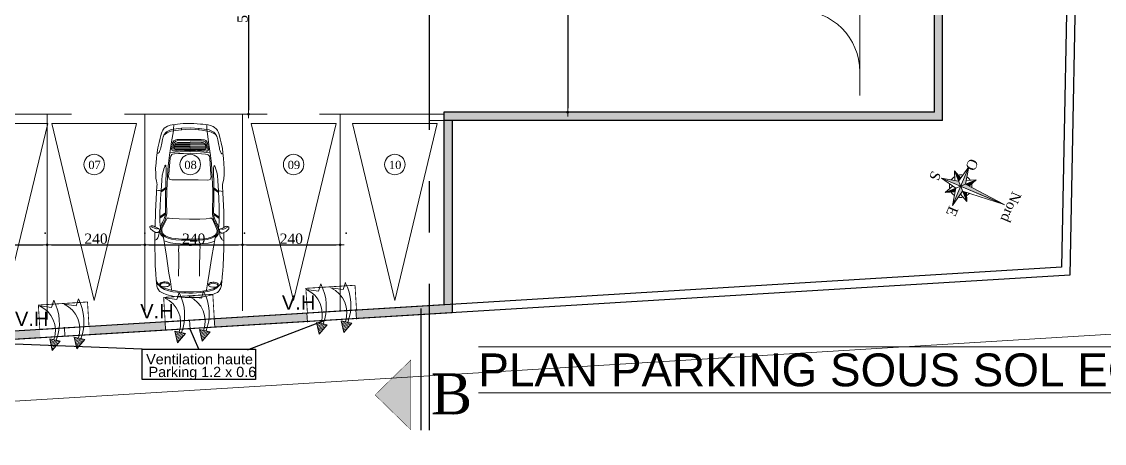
# Model space of a CAD drawing. Header units: metres. Extents: x 0 to 4415, y 1197 to 2590.
# Drawn here: x 1903.87 to 1930.26, y 1253.17 to 1263.45 of the extents above; entities that cross this region are included whole.
import ezdxf
from ezdxf.enums import TextEntityAlignment as Align

# ---------------------------------------------------------------- set-up
doc = ezdxf.new("R2010")
doc.units = ezdxf.units.M
doc.linetypes.add('AXES', pattern=[2, 1.25, -0.25, 0.25, -0.25])
doc.linetypes.add('CACHE2', pattern=[4.7625, 3.175, -1.5875])
doc.layers.get('DEFPOINTS').update_dxf_attribs({"lineweight": 5})
doc.layers.add('00-axe', color=7, linetype='AXES', lineweight=5, true_color=0xdb0000)
for name, color, linetype, lineweight in [('00-cot-ext 2', 7, 'Continuous', 13), ('00-MUR', 7, 'Continuous', 30), ('00-texte', 7, 'Continuous', 13), ('A_TRAM', 10, 'AXES', 15), ('Archi sécurit', 191, 'Continuous', 0), ('caché', 20, 'CACHE2', 13), ('gris', 251, 'Continuous', 9), ('TEXTE', 7, 'Continuous', 9), ('vue', 7, 'Continuous', 5)]:
    doc.layers.add(name, color=color, linetype=linetype, lineweight=lineweight)
doc.layers.add('SECURITE', color=3, linetype='Continuous')
doc.styles.add('Code', font='arial.ttf')
doc.styles.add('style1', font='romantic.ttf')
doc.styles.add('STYLE2', font='swissl.ttf', dxfattribs={"width": 0.7})
doc.styles.add('style5', font='times.ttf')
doc.styles.add('WALIDcotat', font='times.ttf')
doc.dimstyles.new('walid 100', dxfattribs={"dimscale": 0, "dimtxt": 0.25, "dimasz": 0.1, "dimexe": 1.25, "dimexo": 0.625, "dimgap": 0.02, "dimtad": 1, "dimdec": 0, "dimlfac": 100, "dimrnd": 5, "dimtxsty": 'WALIDcotat', "dimblk": 'COTE', "dimcen": 2.5, "dimse1": 1, "dimse2": 1, "dimclrd": 256, "dimclrt": 256, "dimadec": 0, "dimazin": 0, "dimtfac": 1, "dimtdec": 0, "dimtix": 1, "dimtmove": 2, "dimatfit": 3, "dimldrblk": 'COTE', "dimfxl": 1.25, "dimarcsym": 0})

# ---------------------------------------------------------------- blocks, each defined once
blk = doc.blocks.new('COTE')
at = {"ltscale": 0.05}
h = blk.add_hatch(color=256, dxfattribs=at)
edge = h.paths.add_edge_path()
edge.add_arc((0, 0), 0.25, 0, 360)
for p, q in [((1, 0), (-1, 0)), ((0, -1), (0, 1))]:
    blk.add_line(p, q)
blk.add_circle((0, 0), 0.25)
blk = doc.blocks.new('*D83')
at = {"layer": '00-cot-ext 2', "lineweight": -2, "transparency": 16777216}
blk.add_line((1917.177, 1266.662), (1917.177, 1261.338), dxfattribs=at)
at = {"layer": 'DEFPOINTS', "color": 0, "transparency": 16777216}
for p in [(1919.814, 1266.761), (1917.177, 1261.238), (1919.814, 1261.238)]:
    blk.add_point(p, dxfattribs=at)
at = {"layer": '00-cot-ext 2', "lineweight": -2, "transparency": 16777216, "xscale": 0.1, "yscale": 0.1, "zscale": 0.1}
for p, rotation in [((1917.177, 1266.762), 89.99942963873418), ((1917.177, 1261.238), 269.9994296387342)]:
    blk.add_blockref('COTE', p, dxfattribs=dict(at, rotation=rotation))
at = {"layer": '00-cot-ext 2', "transparency": 16777216, "insert": (1917.03, 1264), "char_height": 0.25, "attachment_point": 5, "rotation": 89.9994, "style": 'WALIDcotat'}
blk.add_mtext('550', dxfattribs=at)
blk = doc.blocks.new('*D84')
at = {"layer": '00-cot-ext 2', "lineweight": -2, "transparency": 16777216}
blk.add_line((1909.399, 1266.114), (1909.399, 1261.29), dxfattribs=at)
at = {"layer": 'DEFPOINTS', "color": 0, "transparency": 16777216}
for p in [(1913.527, 1266.214), (1909.399, 1261.19), (1913.527, 1261.19)]:
    blk.add_point(p, dxfattribs=at)
at = {"layer": '00-cot-ext 2', "lineweight": -2, "transparency": 16777216, "xscale": 0.1, "yscale": 0.1, "zscale": 0.1}
for p, rotation in [((1909.399, 1266.214), 90), ((1909.399, 1261.19), 270)]:
    blk.add_blockref('COTE', p, dxfattribs=dict(at, rotation=rotation))
at = {"layer": '00-cot-ext 2', "transparency": 16777216, "insert": (1909.252, 1263.702), "char_height": 0.25, "attachment_point": 5, "rotation": 90, "style": 'WALIDcotat'}
blk.add_mtext('500', dxfattribs=at)
blk = doc.blocks.new('*D88')
at = {"layer": '00-cot-ext 2', "lineweight": -2, "transparency": 16777216}
blk.add_line((1909.351, 1258.007), (1911.53, 1258.007), dxfattribs=at)
at = {"layer": 'DEFPOINTS', "color": 0, "transparency": 16777216}
for p in [(1909.251, 1258.007), (1911.63, 1258.007), (1911.63, 1258.007)]:
    blk.add_point(p, dxfattribs=at)
at = {"layer": '00-cot-ext 2', "lineweight": -2, "transparency": 16777216, "xscale": 0.1, "yscale": 0.1, "zscale": 0.1}
for p, rotation in [((1909.251, 1258.007), 180.0000432933909), ((1911.63, 1258.007), 4.32933909455025e-05)]:
    blk.add_blockref('COTE', p, dxfattribs=dict(at, rotation=rotation))
at = {"layer": '00-cot-ext 2', "transparency": 16777216, "insert": (1910.44, 1258.155), "char_height": 0.25, "attachment_point": 5, "rotation": 0, "style": 'WALIDcotat'}
blk.add_mtext('240', dxfattribs=at)
blk = doc.blocks.new('*D85')
at = {"layer": '00-cot-ext 2', "lineweight": -2, "transparency": 16777216}
blk.add_line((1902.012, 1258.007), (1904.392, 1258.007), dxfattribs=at)
at = {"layer": 'DEFPOINTS', "color": 0, "transparency": 16777216}
for p in [(1901.912, 1258.91), (1904.492, 1258.91), (1904.492, 1258.007)]:
    blk.add_point(p, dxfattribs=at)
at = {"layer": '00-cot-ext 2', "lineweight": -2, "transparency": 16777216, "xscale": 0.1, "yscale": 0.1, "zscale": 0.1, "rotation": 180}
blk.add_blockref('COTE', (1901.912, 1258.007), dxfattribs=at)
at = {"layer": '00-cot-ext 2', "lineweight": -2, "transparency": 16777216, "xscale": 0.1, "yscale": 0.1, "zscale": 0.1}
blk.add_blockref('COTE', (1904.492, 1258.007), dxfattribs=at)
at = {"layer": '00-cot-ext 2', "transparency": 16777216, "insert": (1903.202, 1258.155), "char_height": 0.25, "attachment_point": 5, "style": 'WALIDcotat'}
blk.add_mtext('260', dxfattribs=at)
blk = doc.blocks.new('*D86')
at = {"layer": '00-cot-ext 2', "lineweight": -2, "transparency": 16777216}
blk.add_line((1904.592, 1258.007), (1906.771, 1258.007), dxfattribs=at)
at = {"layer": 'DEFPOINTS', "color": 0, "transparency": 16777216}
for p in [(1904.492, 1258.007), (1906.871, 1258.007), (1906.871, 1258.007)]:
    blk.add_point(p, dxfattribs=at)
at = {"layer": '00-cot-ext 2', "lineweight": -2, "transparency": 16777216, "xscale": 0.1, "yscale": 0.1, "zscale": 0.1}
for p, rotation in [((1904.492, 1258.007), 180.0000432933909), ((1906.871, 1258.007), 4.32933909455025e-05)]:
    blk.add_blockref('COTE', p, dxfattribs=dict(at, rotation=rotation))
at = {"layer": '00-cot-ext 2', "transparency": 16777216, "insert": (1905.681, 1258.155), "char_height": 0.25, "attachment_point": 5, "rotation": 0, "style": 'WALIDcotat'}
blk.add_mtext('240', dxfattribs=at)
blk = doc.blocks.new('*D87')
at = {"layer": '00-cot-ext 2', "lineweight": -2, "transparency": 16777216}
blk.add_line((1906.971, 1258.007), (1909.151, 1258.007), dxfattribs=at)
at = {"layer": 'DEFPOINTS', "color": 0, "transparency": 16777216}
for p in [(1906.871, 1258.007), (1909.251, 1258.007), (1909.251, 1258.007)]:
    blk.add_point(p, dxfattribs=at)
at = {"layer": '00-cot-ext 2', "lineweight": -2, "transparency": 16777216, "xscale": 0.1, "yscale": 0.1, "zscale": 0.1}
for p, rotation in [((1906.871, 1258.007), 180.0000432933909), ((1909.251, 1258.007), 4.32933909455025e-05)]:
    blk.add_blockref('COTE', p, dxfattribs=dict(at, rotation=rotation))
at = {"layer": '00-cot-ext 2', "transparency": 16777216, "insert": (1908.061, 1258.155), "char_height": 0.25, "attachment_point": 5, "rotation": 0, "style": 'WALIDcotat'}
blk.add_mtext('240', dxfattribs=at)
blk = doc.blocks.new('*D106')
at = {"layer": 'DEFPOINTS', "color": 0, "transparency": 16777216}
for p in [(1911.712, 1324.102), (1912.712, 1211.677), (1912.712, 1211.677)]:
    blk.add_point(p, dxfattribs=at)
at = {"layer": 'vue', "lineweight": -2, "transparency": 16777216}
blk.add_line((1911.812, 1211.677), (1912.612, 1211.677), dxfattribs=at)
at = {"layer": 'vue', "lineweight": -2, "transparency": 16777216, "xscale": 0.1, "yscale": 0.1, "zscale": 0.1, "rotation": 180}
blk.add_blockref('COTE', (1911.712, 1211.677), dxfattribs=at)
at = {"layer": 'vue', "lineweight": -2, "transparency": 16777216, "xscale": 0.1, "yscale": 0.1, "zscale": 0.1}
blk.add_blockref('COTE', (1912.712, 1211.677), dxfattribs=at)
at = {"layer": 'vue', "transparency": 16777216, "insert": (1912.212, 1211.824), "char_height": 0.25, "attachment_point": 5, "style": 'WALIDcotat'}
blk.add_mtext('100', dxfattribs=at)
blk = doc.blocks.new('Extraction')
at = {"layer": 'Archi sécurit'}
h = blk.add_hatch(dxfattribs=at)
h.set_pattern_fill('ANSI31', color=256, scale=0.5, angle=45, style=0)
h.set_pattern_definition([(170, (-73.04207, -226.81192), (0.010853011, 0.061550485), [])])
h.paths.add_polyline_path([(0.849, 1.825), (1.214, 1.442), (1.43, 1.986)])
for p, q in [((1.43, 1.986), (0.849, 1.825)), ((0.849, 1.825), (1.214, 1.442)), ((1.214, 1.442), (1.43, 1.986)), ((0, 0), (0.285, 0.222)), ((0.285, 0.222), (0.728, -0.173))]:
    blk.add_line(p, q, dxfattribs=at)
for centre, radius, start, end in [((2.344, -0.251), 2.357, 125.0861, 173.8942), ((1.868, 0.521), 1.334, 126.6608, 211.3111)]:
    blk.add_arc(centre, radius, start, end, dxfattribs=at)
blk = doc.blocks.new('A$C5C6C0CC5')
for points in [[(3.518, 4.674), (2.856, 3.116), (3.253, 3.277)], [(2.856, 3.116), (2.696, 3.514), (1.299, 3.778)], [(2.348, 4.375), (2.696, 3.514), (2.873, 3.763)], [(4.115, 3.624), (3.253, 3.277), (3.537, 3.126)], [(2.459, 2.956), (1.598, 2.609), (2.402, 2.656)], [(2.194, 1.559), (3.016, 2.719), (2.856, 3.116)], [(3.253, 3.277), (2.856, 3.116), (6.382, 1.618)], [(3.364, 1.858), (3.322, 2.62), (3.016, 2.719)]]:
    blk.add_hatch(color=256).paths.add_polyline_path(points)
for p, q in [((2.194, 1.559), (3.518, 4.674)), ((2.696, 3.514), (3.518, 4.674)), ((3.518, 4.674), (3.253, 3.277)), ((2.856, 3.116), (1.299, 3.778)), ((2.459, 2.956), (1.299, 3.778)), ((1.299, 3.778), (2.696, 3.514)), ((1.299, 3.778), (6.422, 1.601)), ((4.115, 3.624), (1.598, 2.609)), ((2.348, 4.375), (3.364, 1.858)), ((2.348, 4.375), (2.395, 3.579)), ((2.348, 4.375), (2.873, 3.763)), ((4.115, 3.624), (3.31, 3.577)), ((4.115, 3.624), (3.537, 3.126)), ((1.598, 2.609), (2.203, 3.128)), ((1.598, 2.609), (2.402, 2.656)), ((2.194, 1.559), (2.459, 2.956)), ((3.016, 2.719), (2.194, 1.559)), ((2.856, 3.116), (6.382, 1.618)), ((6.382, 1.618), (3.016, 2.719)), ((3.253, 3.277), (6.382, 1.618)), ((3.364, 1.858), (2.845, 2.464)), ((3.364, 1.858), (3.322, 2.62))]:
    blk.add_line(p, q)
for start, end in [(121.63932, 146.06229), (77.89056, 102.31353), (31.63932, 56.06229), (167.89056, 192.31353), (353.06514, 12.21414), (211.63932, 236.06229), (257.89056, 282.31353), (301.73871, 320.88771)]:
    blk.add_arc((2.856, 3.116), 0.914, start, end)
at = {"style": 'style1'}
for s, height, p in [('O', 0.817, (3.577, 5.421)), ('S', 0.817, (0.541, 4.426)), ('Nord', 0.8168, (7.068, 2.746)), ('E', 0.817, (1.943, 1.575))]:
    blk.add_text(s, height=height, rotation=246.97643, dxfattribs=at).set_placement(p)
blk = doc.blocks.new('C3a9va5p')
at = {"color": 0, "linetype": 'ByBlock'}
for p, q in [((25.7, 78.6), (28, 79.2)), ((28, 79.2), (31, 79.5)), ((31, 79.5), (34.6, 79.9)), ((33, 77.2), (36.9, 79.4)), ((34.6, 79.9), (38.9, 80.3)), ((36.9, 79.4), (40.5, 80.5)), ((37.3, 78.3), (43.8, 80.8)), ((38.9, 80.3), (43.2, 80.8)), ((43.2, 80.8), (48.2, 81.2)), ((48.2, 81.2), (53, 81.4)), ((53, 81.4), (58.4, 81.8)), ((58.4, 81.8), (78.4, 82.9)), ((78.4, 82.9), (101.5, 83.5)), ((101.5, 83.5), (119.8, 83.9)), ((119.8, 83.9), (140.9, 84)), ((140.9, 81.5), (140.3, 84)), ((140.9, 84), (157.5, 83.7)), ((141.8, 80.1), (140.9, 81.5)), ((143.6, 78.6), (141.8, 80.1)), ((157.5, 83.7), (159.7, 83.2)), ((158.6, 80.3), (158.8, 81.6)), ((158.6, 78.9), (158.6, 80.3)), ((158.8, 81.6), (159.3, 82.6)), ((159.7, 83.2), (160.7, 85)), ((160.7, 85), (162, 87.3)), ((162, 87.3), (163, 88.9)), ((163, 88.9), (164.1, 90.9)), ((164.1, 90.9), (165.9, 92.7)), ((165.9, 92.7), (167.5, 94.3)), ((167.5, 94.3), (169.6, 95.7)), ((167.7, 80), (168.4, 82.5)), ((167.9, 78.2), (167.7, 80)), ((168.4, 82.5), (169.3, 85.2)), ((169.3, 85.2), (170.9, 88.6)), ((169.6, 95.7), (171.4, 95.9)), ((171.8, 81.8), (169.9, 78.2)), ((170.9, 88.6), (172, 91.1)), ((171.4, 95.9), (173, 95.9)), ((172.2, 83.2), (171.8, 81.8)), ((172, 91.1), (173.2, 91.8)), ((172.9, 84.8), (172.2, 83.2)), ((172.3, 83.3), (210.1, 82.6)), ((173.8, 86.1), (172.9, 84.8)), ((173, 95.9), (174.1, 94.7)), ((173.2, 91.8), (175, 92)), ((174.3, 87.5), (173.8, 86.1)), ((174.1, 94.7), (174.8, 93.4)), ((174.7, 88.8), (174.3, 87.5)), ((175.2, 90.4), (174.7, 88.8)), ((174.8, 93.4), (175, 92)), ((175, 92), (175.2, 90.4)), ((210.1, 82.6), (256.6, 80.1)), ((256.6, 80.1), (272.9, 78.9)), ((260.8, 75.3), (260.2, 79.8)), ((278.1, 78.9), (280.1, 79.6)), ((280.1, 79.6), (284.4, 80.4)), ((284.4, 80.4), (290.1, 81.3)), ((290.1, 81.3), (302.6, 81.9)), ((302.6, 81.9), (314.6, 82.1)), ((314.6, 82.1), (328.9, 81.2)), ((328.9, 81.2), (340.4, 80)), ((340.4, 80), (353.8, 78.3)), ((6.1, 50.8), (8, 56.5)), ((8, 56.5), (10.7, 63.9)), ((10.7, 63.9), (13.9, 70)), ((13.9, 70), (15.1, 71.6)), ((15.1, 71.6), (16.9, 73.2)), ((16.6, 49.6), (20, 60.2)), ((16.9, 73.2), (18.5, 74.3)), ((18.5, 74.3), (21, 76.1)), ((20, 60.2), (22.1, 64.6)), ((20.7, 52.5), (22.5, 58.9)), ((21, 76.1), (23.3, 77.7)), ((22.1, 64.6), (24.1, 67.7)), ((22.5, 58.9), (25, 64.3)), ((23.3, 77.7), (25.7, 78.6)), ((24.1, 67.7), (26.4, 70.2)), ((25, 64.3), (26.6, 68.8)), ((26.3, 62), (26.8, 65.6)), ((26.3, 58.4), (26.3, 62)), ((26.8, 55), (26.3, 58.4)), ((26.4, 70.2), (29.6, 73.6)), ((26.6, 68.8), (30, 73.4)), ((26.8, 65.6), (27.7, 68.4)), ((27.4, 52.7), (26.8, 55)), ((27.7, 68.4), (29.1, 70.4)), ((29.1, 70.4), (30.9, 71.5)), ((29.6, 73.6), (33, 77.2)), ((30, 73.4), (33.5, 76.3)), ((31.6, 71.1), (30.5, 71.3)), ((30.9, 71.5), (32.5, 72)), ((32.3, 70.6), (31.6, 71.1)), ((33.2, 70), (32.3, 70.6)), ((32.5, 72), (33.4, 72)), ((33.9, 68.3), (33.2, 70)), ((33.4, 72), (34.5, 71.5)), ((33.5, 76.3), (37.3, 78.3)), ((33.8, 51.1), (34.7, 53.6)), ((35, 66.1), (33.9, 68.3)), ((34.5, 71.5), (35.9, 69.9)), ((34.7, 53.6), (35.6, 56.5)), ((35.7, 63.1), (35, 66.1)), ((35.6, 56.5), (35.9, 60.2)), ((35.9, 60.2), (35.7, 63.1)), ((35.9, 69.9), (37, 68.1)), ((37.4, 53.1), (36.3, 50.7)), ((37, 68.1), (38.1, 64.5)), ((38.1, 56.1), (37.4, 53.1)), ((38.1, 64.5), (38.6, 61.8)), ((38.8, 58.8), (38.1, 56.1)), ((38.6, 61.8), (38.8, 58.8)), ((59.8, 49.7), (100.7, 55.6)), ((100.7, 55.6), (146.8, 62.7)), ((133.8, 45.7), (136, 54.3)), ((136, 54.3), (138.6, 61.4)), ((142.6, 43.2), (145.6, 54.1)), ((146.1, 76.9), (143.6, 78.6)), ((145.6, 54.1), (147.9, 58.6)), ((150.2, 75.1), (146.1, 76.9)), ((146.8, 62.7), (148.8, 64.5)), ((147.1, 51.1), (150.4, 58.1)), ((147.9, 58.6), (149.7, 61.7)), ((148.8, 64.5), (151.8, 67.6)), ((149.7, 61.7), (152.4, 64.9)), ((153.6, 74), (150.2, 75.1)), ((150.4, 58.1), (153.1, 62.2)), ((151.8, 67.6), (155.2, 69.9)), ((152.4, 64.9), (155.6, 67.4)), ((153.1, 62.2), (156.3, 64.7)), ((157, 73.5), (153.6, 74)), ((155.2, 69.9), (159.9, 71.9)), ((155.6, 67.4), (159, 69)), ((156.3, 64.7), (159.5, 66.2)), ((160.2, 73.2), (157, 73.5)), ((158.6, 78), (158.6, 78.9)), ((158.8, 76.9), (158.6, 78)), ((159.3, 75.8), (158.8, 76.9)), ((159, 69), (163.1, 69.8)), ((160.6, 74.4), (159.3, 75.8)), ((159.5, 66.2), (163.5, 67.4)), ((159.9, 71.9), (163.7, 72.6)), ((163.7, 72.6), (160.2, 73.2)), ((161.5, 73.7), (160.6, 74.4)), ((162.4, 72.8), (161.5, 73.7)), ((164, 72.6), (162.4, 72.8)), ((163.1, 69.8), (169, 70.5)), ((163.5, 67.4), (167.6, 66.7)), ((165.6, 72.8), (164, 72.6)), ((164.9, 70), (167.6, 69.4)), ((167, 73.2), (165.6, 72.8)), ((167.9, 74.1), (167, 73.2)), ((167.6, 69.4), (171, 67.8)), ((167.6, 66.7), (192.1, 55.2)), ((168.5, 75.3), (167.9, 78.2)), ((168.6, 75.5), (167.9, 74.1)), ((169.3, 76.6), (168.6, 75.5)), ((169, 70.5), (177.4, 71.2)), ((169.9, 78.2), (169.3, 76.6)), ((171, 67.8), (189.8, 59.1)), ((174.9, 69.8), (173.6, 70.9)), ((176.2, 68.9), (174.9, 69.8)), ((179.2, 67.7), (176.2, 68.9)), ((177.4, 71.2), (185.8, 71.8)), ((182.8, 65.7), (179.2, 67.7)), ((185.8, 64.3), (182.8, 65.7)), ((185.8, 71.8), (197.1, 71.5)), ((188.5, 63.2), (185.8, 64.3)), ((191.9, 61.6), (188.5, 63.2)), ((189.8, 59.1), (195.2, 57)), ((195, 60.4), (191.9, 61.6)), ((192.1, 55.2), (193.6, 54.1)), ((193.6, 54.1), (194.1, 52.9)), ((203.6, 58.1), (193.7, 71.6)), ((194.1, 52.9), (194.1, 49.1)), ((199.1, 59), (195, 60.4)), ((195.2, 57), (198.6, 56.1)), ((206.8, 57.9), (196.9, 71.5)), ((197.1, 71.5), (207.1, 71.5)), ((198.6, 56.1), (204.5, 55.2)), ((203.6, 58.1), (199.1, 59)), ((207.5, 57.9), (203.6, 58.1)), ((204.5, 55.2), (212.7, 55.1)), ((207.1, 71.5), (223.4, 71.2)), ((215, 57.8), (207.5, 57.9)), ((212.7, 55.1), (225.8, 55.3)), ((227, 58), (215, 57.8)), ((223.4, 71.2), (241.3, 70.4)), ((225.8, 55.3), (237.9, 55.5)), ((241.7, 58.4), (227, 58)), ((237.9, 55.5), (250.1, 55.2)), ((241.3, 70.4), (261.1, 69)), ((255.6, 58.1), (241.7, 58.4)), ((250.1, 55.2), (262.8, 54.9)), ((268.5, 57.6), (255.6, 58.1)), ((265.1, 57.7), (257, 69.3)), ((268.3, 57.6), (259.9, 69.1)), ((260.4, 69), (260.6, 70.6)), ((260.6, 70.6), (261.1, 72.4)), ((261.1, 72.4), (260.8, 75.3)), ((261.1, 69), (285.3, 67.3)), ((262.8, 54.9), (276.8, 54.4)), ((277.1, 57.6), (268.5, 57.6)), ((272.9, 78.9), (274.9, 78.7)), ((274.9, 78.7), (276.7, 78.7)), ((276.7, 78.7), (278.1, 78.9)), ((276.8, 54.4), (294.7, 53.4)), ((288.2, 57.1), (277.1, 57.6)), ((285.3, 67.3), (298.7, 65.9)), ((298.2, 56.3), (288.2, 57.1)), ((294.7, 53.4), (312.2, 52.2)), ((309.5, 56.1), (298.2, 56.3)), ((298.7, 65.9), (306.8, 64)), ((306.8, 64), (314.3, 61.9)), ((315.9, 56.3), (309.5, 56.1)), ((314.3, 61.9), (319.7, 60.1)), ((320.2, 56.9), (315.9, 56.3)), ((319.7, 60.1), (321.5, 59.4)), ((322, 57.4), (320.2, 56.9)), ((321.5, 59.4), (322.4, 58.8)), ((322.7, 58.1), (322, 57.4)), ((322.4, 58.8), (322.7, 58.1)), ((351.3, 77.2), (351.3, 78.6)), ((351.8, 75.9), (351.3, 77.2)), ((353.6, 73.8), (351.8, 75.9)), ((356.3, 72.7), (353.6, 73.8)), ((353.8, 78.3), (364.7, 76.9)), ((358.8, 71.5), (356.3, 72.7)), ((361.9, 70.4), (358.8, 71.5)), ((365.3, 69.7), (361.9, 70.4)), ((364.7, 76.9), (378.5, 73.7)), ((376.4, 67.4), (365.3, 69.7)), ((385.3, 65.3), (376.4, 67.4)), ((378.5, 73.7), (388.5, 71.2)), ((388.7, 64.4), (385.3, 65.3)), ((388.5, 71.2), (395.3, 69.3)), ((392.3, 63.7), (388.7, 64.4)), ((395.7, 62.3), (391.2, 63.9)), ((395.9, 62.1), (392.3, 63.7)), ((395.3, 69.3), (400.7, 67.7)), ((398.6, 60.7), (395.7, 62.3)), ((398.4, 59.3), (395.9, 62.1)), ((401.8, 54.1), (398.4, 59.3)), ((401.6, 58.4), (398.6, 60.7)), ((400.7, 67.7), (404.8, 66.3)), ((403.8, 55.9), (401.6, 58.4)), ((404, 49.1), (401.8, 54.1)), ((406.1, 52.5), (403.8, 55.9)), ((404.8, 66.3), (408.4, 64.5)), ((408.4, 64.5), (410.7, 62.9)), ((410.7, 62.9), (412.7, 61.1)), ((412.7, 61.1), (415.6, 57.2)), ((415.6, 57.2), (418.1, 53.3)), ((418.1, 53.3), (420.3, 46.8)), ((0.8, 19.5), (2, 28.8)), ((2, 28.8), (2.7, 35.8)), ((2.7, 35.8), (4.1, 43.5)), ((4.1, 43.5), (6.1, 50.8)), ((11.9, 18.8), (13.1, 29.9)), ((13.1, 29.9), (14.5, 40.5)), ((14.1, 11.8), (15.6, 29.2)), ((14.5, 40.5), (16.6, 49.6)), ((15.6, 29.2), (17.2, 38.5)), ((17.2, 38.5), (18.3, 44.4)), ((18.1, 43.4), (19.5, 43.5)), ((18.3, 44.4), (20.7, 52.5)), ((19.5, 43.5), (39.4, 46.3)), ((28.8, 50), (27.4, 52.7)), ((29.9, 48.6), (28.8, 50)), ((29.8, 48.8), (31.1, 48.6)), ((31.3, 48), (29.9, 48.6)), ((31.1, 48.6), (32, 48.9)), ((32.4, 47.7), (31.3, 48)), ((32, 48.9), (32.9, 49.5)), ((33.8, 48.2), (32.4, 47.7)), ((32.9, 49.5), (33.8, 51.1)), ((35.2, 49.1), (33.8, 48.2)), ((36.3, 50.7), (35.2, 49.1)), ((39.4, 46.3), (59.8, 49.7)), ((130.9, 21.2), (132.1, 34.8)), ((132.1, 34.8), (133.8, 45.7)), ((140, 19.8), (141, 33)), ((141, 33), (142.6, 43.2)), ((142.7, 18), (143.9, 34.6)), ((143.9, 34.6), (145.1, 42.5)), ((145.1, 42.5), (147.1, 51.1)), ((192.9, 40), (191.9, 24.4)), ((194.1, 49.1), (192.9, 40)), ((287.2, 42.6), (287.7, 45.7)), ((287.3, 19.2), (287.2, 42.6)), ((287.7, 45.7), (289.1, 48)), ((289.1, 48), (291.8, 49.8)), ((291.8, 49.8), (296.1, 50.5)), ((296.1, 50.5), (300.6, 50)), ((300.6, 50), (340.8, 46.7)), ((312.2, 52.2), (327.9, 50.8)), ((327.9, 50.8), (347.3, 48.4)), ((340.8, 46.7), (345.1, 45.5)), ((345.1, 45.5), (348.7, 42.8)), ((347.3, 48.4), (380, 43.3)), ((348.7, 42.8), (349.8, 40.7)), ((349.8, 40.7), (350.2, 36)), ((350.2, 36), (350.9, 26.2)), ((355.4, 23.5), (353.5, 47.5)), ((357.5, 37.7), (357.7, 40.2)), ((358.1, 26.2), (357.5, 37.7)), ((357.7, 40.2), (358.9, 42)), ((358.9, 42), (362, 43.2)), ((360.4, 32.3), (360.7, 34.3)), ((360.8, 16.6), (360.4, 32.3)), ((360.5, 39.3), (361.8, 40)), ((360.7, 34.3), (362, 35.7)), ((361.8, 40), (363.8, 40)), ((362, 43.2), (377.5, 40.8)), ((362, 35.7), (363.8, 36.8)), ((362.5, -1.7), (362, 35.7)), ((363.8, 40), (376.3, 37.7)), ((363.8, 36.8), (366.1, 37)), ((365.3, -2), (364.5, 36.9)), ((366.1, 37), (372.9, 35.4)), ((367.8, -2), (367.4, 36.7)), ((370.3, -2), (370, 36.1)), ((372.9, 35.4), (375.2, 34)), ((373.2, -2), (373.1, 35.3)), ((375.2, 34), (376.3, 32.7)), ((376.1, -2.2), (376.2, 32.8)), ((376.3, 37.7), (378.3, 36.3)), ((376.3, 32.7), (377.6, 30.6)), ((377.5, 40.8), (379.9, 39.7)), ((377.6, 30.6), (378.3, 28.6)), ((378.3, 36.3), (379.9, 34.9)), ((378.3, 28.6), (378.3, 26.1)), ((379.9, 39.7), (382, 37.9)), ((379.9, 34.9), (381.3, 33.3)), ((380, 43.3), (406.5, 38.9)), ((381.3, 33.3), (381.9, 30.8)), ((381.9, 30.8), (382.6, 28.6)), ((382, 37.9), (383.3, 36)), ((382.6, 28.6), (382.5, -2.1)), ((383.3, 36), (384.9, 33.3)), ((384.9, 33.3), (385.3, 29.9)), ((385.3, 29.9), (385.5, 24.7)), ((405.4, 44.8), (404, 49.1)), ((406.5, 39.6), (405.4, 44.8)), ((407.4, 48.9), (406.1, 52.5)), ((408.5, 26.2), (406.5, 39.6)), ((406.5, 38.9), (410.6, 38.2)), ((409.4, 43.9), (407.4, 48.9)), ((410.6, 38.4), (409.4, 43.9)), ((412.7, 19.4), (410.6, 38.4)), ((410.6, 38.2), (421.9, 38.1)), ((420.3, 46.8), (421.5, 41.5)), ((421.5, 41.5), (422.3, 34.3)), ((422.3, 34.3), (423, 28.8)), ((423, 28.8), (423.4, 22.7)), ((0.5, 0.9), (0.4, -8.4)), ((0.5, 10.2), (0.8, 19.5)), ((0.5, 0.9), (0.5, 10.2)), ((11.1, 0.9), (11.4, 9.3)), ((11.1, 0.8), (11.3, -7.6)), ((11.4, 9.3), (11.9, 18.8)), ((14.1, 0.8), (14, -10.1)), ((14.1, 0.9), (14.1, 11.8)), ((87, 25.7), (52.5, 26.1)), ((98.7, 25.9), (87, 25.7)), ((107.1, 25.9), (98.7, 25.9)), ((115.8, 26.1), (107.1, 25.9)), ((123, 26), (115.8, 26.1)), ((128.7, 25.8), (123, 26)), ((127.2, 0.2), (127.5, 5.2)), ((127.5, 5.2), (127.7, 9.9)), ((127.7, 9.9), (128, 16.3)), ((128, 16.3), (128.4, 22.2)), ((128.4, 22.2), (128.7, 25.8)), ((130.2, 8.8), (130.9, 21.2)), ((130.2, 0.2), (130.2, 8.8)), ((139.7, 8.7), (140, 19.8)), ((139.7, -0.1), (139.7, 8.7)), ((142.6, -0.1), (142.7, 18)), ((191.9, 24.4), (191.1, -0.3)), ((287.5, -1.2), (287.3, 19.2)), ((350.9, 26.2), (351.5, 14.6)), ((351.5, 14.6), (351.9, -1.7)), ((356.2, -1.9), (355.4, 23.5)), ((358.8, 11.6), (358.1, 26.2)), ((358.9, -2), (358.8, 11.6)), ((360.9, -2), (360.8, 16.6)), ((378.3, 26.1), (378.6, -2)), ((385.5, 24.7), (385.5, 20.2)), ((385.5, 20.2), (385.7, -2.1)), ((409.7, 10.1), (408.5, 26.2)), ((409, 19.2), (412.7, 19.1)), ((410.2, -2.4), (409.7, 10.1)), ((413.5, -2.2), (412.7, 19.4)), ((423.4, 22.7), (424.1, 14.8)), ((424.1, 14.8), (424.2, 6.6)), ((424.2, 6.6), (424.4, -2.2)), ((0.4, -8.4), (0.5, -17.6)), ((0.5, -17.6), (1.5, -27)), ((11.3, -7.6), (11.6, -17.1)), ((11.6, -17.1), (12.6, -28.2)), ((14, -10.1), (15.1, -27.6)), ((86.6, -25.1), (52.1, -25)), ((98.4, -25.5), (86.6, -25.1)), ((106.8, -25.6), (98.4, -25.5)), ((115.4, -25.9), (106.8, -25.6)), ((122.6, -26), (115.4, -25.9)), ((128.3, -25.8), (122.6, -26)), ((127.2, -0.2), (127.4, -5.2)), ((127.4, -5.2), (127.5, -9.9)), ((127.5, -9.9), (127.7, -16.3)), ((127.7, -16.3), (128.1, -22.2)), ((128.1, -22.2), (128.3, -25.8)), ((130.2, -0.2), (130.1, -8.9)), ((130.1, -8.9), (130.6, -21.3)), ((130.6, -21.3), (131.6, -34.9)), ((139.7, -0.1), (139.6, -9)), ((139.6, -9), (139.7, -20)), ((139.7, -20), (140.5, -33.2)), ((142.6, -0.1), (142.4, -18.3)), ((142.4, -18.3), (143.4, -34.8)), ((191.6, -25.4), (191.1, -0.6)), ((192.3, -41), (191.6, -25.4)), ((287, -21.6), (286.6, -45)), ((287.5, -1.2), (287, -21.6)), ((350.4, -29.6), (351.3, -18)), ((351.3, -18), (351.9, -1.7)), ((356.2, -1.5), (355, -26.9)), ((358.6, -15.1), (357.7, -29.6)), ((358.9, -1.5), (358.6, -15.1)), ((360.5, -20.2), (359.9, -35.8)), ((361, -1.6), (360.5, -20.2)), ((362.5, -1.8), (361.5, -39.2)), ((365.3, -1.6), (363.9, -40.4)), ((367.8, -1.6), (366.8, -40.3)), ((370.3, -1.7), (369.4, -39.7)), ((373.2, -1.7), (372.5, -39)), ((376.1, -1.5), (375.7, -36.5)), ((377.9, -29.8), (378.6, -1.7)), ((382.2, -32.4), (382.5, -1.8)), ((385.2, -24), (385.7, -1.8)), ((385.2, -28.6), (385.2, -24)), ((409.6, -14.3), (408, -30.4)), ((408.7, -23.4), (412.4, -23.4)), ((410.2, -1.9), (409.6, -14.3)), ((412.4, -23.7), (410, -42.7)), ((413.5, -2.1), (412.4, -23.7)), ((423, -27.2), (423.8, -19.2)), ((423.8, -19.2), (424.1, -11.1)), ((424.1, -11.1), (424.4, -2.2)), ((1.5, -27), (2.1, -34)), ((2.1, -34), (3.4, -41.7)), ((3.4, -41.7), (5.4, -49)), ((5.4, -49), (7.1, -54.7)), ((12.6, -28.2), (13.9, -38.9)), ((13.9, -38.9), (15.8, -48)), ((15.1, -27.6), (16.6, -36.9)), ((15.8, -48), (19.1, -58.7)), ((16.6, -36.9), (17.7, -42.8)), ((17.5, -41.8), (18.8, -41.9)), ((17.7, -42.8), (19.9, -51)), ((18.8, -41.9), (38.8, -45.1)), ((19.9, -51), (21.6, -57.3)), ((26.7, -51.3), (26, -53.5)), ((28.1, -48.6), (26.7, -51.3)), ((29.2, -47.2), (28.1, -48.6)), ((29.1, -47.3), (30.3, -47.2)), ((30.6, -46.6), (29.2, -47.2)), ((30.3, -47.2), (31.2, -47.5)), ((31.7, -46.3), (30.6, -46.6)), ((31.2, -47.5), (32.1, -48.1)), ((33.1, -46.8), (31.7, -46.3)), ((32.1, -48.1), (33, -49.7)), ((33, -49.7), (33.9, -52.3)), ((34.4, -47.7), (33.1, -46.8)), ((33.9, -52.3), (34.8, -55.2)), ((35.5, -49.3), (34.4, -47.7)), ((36.6, -51.8), (35.5, -49.3)), ((37.3, -54.8), (36.6, -51.8)), ((38.8, -45.1), (59.1, -48.7)), ((59.1, -48.7), (99.9, -55.2)), ((131.6, -34.9), (133.1, -45.8)), ((133.1, -45.8), (135.2, -54.5)), ((140.5, -33.2), (141.9, -43.4)), ((141.9, -43.4), (144.8, -54.4)), ((143.4, -34.8), (144.4, -42.8)), ((144.4, -42.8), (146.4, -51.4)), ((146.4, -51.4), (149.5, -58.5)), ((193.3, -50.1), (192.3, -41)), ((193.3, -54), (193.3, -50.1)), ((286.6, -45), (287, -48.2)), ((287, -48.2), (288.3, -50.4)), ((288.3, -50.4), (291, -52.3)), ((291, -52.3), (295.3, -53)), ((295.3, -53), (299.9, -52.6)), ((299.9, -52.6), (340, -49.9)), ((327.1, -53.8), (346.6, -51.7)), ((340, -49.9), (344.4, -48.8)), ((344.4, -48.8), (348, -46.1)), ((346.6, -51.7), (379.3, -47.1)), ((348, -46.1), (349.2, -44.1)), ((349.2, -44.1), (349.7, -39.3)), ((349.7, -39.3), (350.4, -29.6)), ((355, -26.9), (352.8, -50.9)), ((357.7, -29.6), (356.9, -41.2)), ((356.9, -41.2), (357.1, -43.7)), ((357.1, -43.7), (358.2, -45.5)), ((358.2, -45.5), (361.4, -46.7)), ((359.8, -42.8), (361.2, -43.5)), ((359.9, -35.8), (360.1, -37.8)), ((360.1, -37.8), (361.5, -39.2)), ((361.2, -43.5), (363.2, -43.5)), ((361.4, -46.7), (376.8, -44.6)), ((361.5, -39.2), (363.3, -40.4)), ((363.2, -43.5), (375.7, -41.4)), ((363.3, -40.4), (365.5, -40.6)), ((365.5, -40.6), (372.3, -39.1)), ((372.3, -39.1), (374.6, -37.8)), ((374.6, -37.8), (375.8, -36.4)), ((375.7, -41.4), (377.8, -40.1)), ((375.8, -36.4), (377.2, -34.4)), ((376.8, -44.6), (379.3, -43.5)), ((377.2, -34.4), (377.9, -32.4)), ((377.8, -40.1), (379.4, -38.7)), ((377.9, -32.4), (377.9, -29.8)), ((379.3, -43.5), (381.4, -41.7)), ((379.3, -47.1), (405.9, -43.1)), ((379.4, -38.7), (380.8, -37.1)), ((380.8, -37.1), (381.5, -34.7)), ((381.4, -41.7), (382.8, -39.9)), ((381.5, -34.7), (382.2, -32.4)), ((382.8, -39.9), (384.4, -37.2)), ((384.4, -37.2), (384.9, -33.8)), ((384.9, -33.8), (385.2, -28.6)), ((404.7, -49), (403.3, -53.3)), ((405.8, -43.8), (404.7, -49)), ((408, -30.4), (405.8, -43.8)), ((405.9, -43.1), (410, -42.4)), ((408.8, -48.1), (406.7, -53.1)), ((410, -42.7), (408.8, -48.1)), ((410, -42.4), (421.3, -42.6)), ((417.3, -57.7), (419.6, -51.2)), ((419.6, -51.2), (420.8, -46)), ((420.8, -46), (421.8, -38.7)), ((421.8, -38.7), (422.5, -33.3)), ((422.5, -33.3), (423, -27.2)), ((7.1, -54.7), (9.8, -62.2)), ((9.8, -62.2), (12.9, -68.4)), ((12.9, -68.4), (14, -70)), ((14, -70), (15.8, -71.6)), ((15.8, -71.6), (17.4, -72.7)), ((17.4, -72.7), (19.8, -74.5)), ((19.1, -58.7), (21.1, -63)), ((19.8, -74.5), (22.1, -76.2)), ((21.1, -63), (23.1, -66.2)), ((21.6, -57.3), (24.1, -62.8)), ((22.1, -76.2), (24.6, -77.1)), ((23.1, -66.2), (25.3, -68.7)), ((24.1, -62.8), (25.6, -67.4)), ((24.6, -77.1), (26.9, -77.8)), ((25.3, -68.7), (28.5, -72.2)), ((25.5, -56.9), (25.4, -60.5)), ((25.4, -60.5), (25.9, -64.2)), ((26, -53.5), (25.5, -56.9)), ((25.6, -67.4), (28.9, -71.9)), ((25.9, -64.2), (26.7, -66.9)), ((26.7, -66.9), (28.1, -69)), ((26.9, -77.8), (29.8, -78.1)), ((28.1, -69), (29.9, -70.1)), ((28.5, -72.2), (31.9, -75.8)), ((28.9, -71.9), (32.3, -74.9)), ((30.6, -69.7), (29.4, -69.9)), ((29.8, -78.1), (33.4, -78.6)), ((29.9, -70.1), (31.5, -70.6)), ((31.2, -69.2), (30.6, -69.7)), ((32.2, -68.6), (31.2, -69.2)), ((31.5, -70.6), (32.4, -70.6)), ((31.9, -75.8), (35.7, -78.1)), ((32.9, -67), (32.2, -68.6)), ((32.3, -74.9), (36.1, -77)), ((32.4, -70.6), (33.5, -70.2)), ((34, -64.7), (32.9, -67)), ((33.4, -78.6), (37.7, -79)), ((33.5, -70.2), (34.9, -68.6)), ((34.7, -61.8), (34, -64.7)), ((35, -58.8), (34.7, -61.8)), ((34.8, -55.2), (35, -58.8)), ((34.9, -68.6), (36, -66.8)), ((35.7, -78.1), (39.3, -79.2)), ((36, -66.8), (37.2, -63.2)), ((36.1, -77), (42.6, -79.6)), ((37.2, -63.2), (37.7, -60.5)), ((38, -57.5), (37.3, -54.8)), ((37.7, -60.5), (38, -57.5)), ((37.7, -79), (42, -79.6)), ((99.9, -55.2), (145.8, -63)), ((135.2, -54.5), (137.7, -61.6)), ((142.5, -78.8), (140.6, -80.4)), ((145, -77.2), (142.5, -78.8)), ((144.8, -54.4), (147, -58.9)), ((149.1, -75.5), (145, -77.2)), ((145.8, -63), (147.8, -64.8)), ((147, -58.9), (148.8, -62.1)), ((147.8, -64.8), (150.7, -68)), ((148.8, -62.1), (151.4, -65.3)), ((152.5, -74.4), (149.1, -75.5)), ((149.5, -58.5), (152.2, -62.6)), ((150.7, -68), (154.1, -70.3)), ((151.4, -65.3), (154.6, -67.8)), ((152.2, -62.6), (155.3, -65.1)), ((155.9, -74), (152.5, -74.4)), ((154.1, -70.3), (158.9, -72.4)), ((154.6, -67.8), (158, -69.4)), ((155.3, -65.1), (158.5, -66.7)), ((159.1, -73.8), (155.9, -74)), ((157.7, -77.4), (157.4, -78.5)), ((157.4, -78.5), (157.4, -79.4)), ((158.1, -76.3), (157.7, -77.4)), ((158, -69.4), (162.1, -70.4)), ((159.5, -74.9), (158.1, -76.3)), ((158.5, -66.7), (162.5, -67.9)), ((158.9, -72.4), (162.6, -73.2)), ((162.6, -73.2), (159.1, -73.8)), ((160.4, -74.2), (159.5, -74.9)), ((161.3, -73.3), (160.4, -74.2)), ((162.9, -73.1), (161.3, -73.3)), ((162.1, -70.4), (167.9, -71.1)), ((162.5, -67.9), (166.6, -67.3)), ((164.5, -73.4), (162.9, -73.1)), ((163.9, -70.6), (166.6, -70)), ((165.9, -73.8), (164.5, -73.4)), ((166.8, -74.7), (165.9, -73.8)), ((166.7, -78.8), (166.5, -80.7)), ((166.6, -67.3), (191.2, -56.2)), ((166.6, -70), (170, -68.4)), ((167.4, -75.9), (166.7, -78.8)), ((167.4, -76.1), (166.8, -74.7)), ((168.1, -77.3), (167.4, -76.1)), ((167.9, -71.1), (176.3, -71.9)), ((168.8, -78.9), (168.1, -77.3)), ((170.5, -82.5), (168.8, -78.9)), ((170, -68.4), (188.9, -60)), ((173.9, -70.5), (172.5, -71.6)), ((175.2, -69.6), (173.9, -70.5)), ((178.2, -68.5), (175.2, -69.6)), ((176.3, -71.9), (184.7, -72.7)), ((181.8, -66.5), (178.2, -68.5)), ((184.8, -65.2), (181.8, -66.5)), ((184.7, -72.7), (196, -72.6)), ((187.5, -64.1), (184.8, -65.2)), ((190.9, -62.5), (187.5, -64.1)), ((188.9, -60), (194.4, -58)), ((194.1, -61.4), (190.9, -62.5)), ((191.2, -56.2), (192.8, -55.1)), ((202.8, -59.3), (192.6, -72.6)), ((192.8, -55.1), (193.3, -54)), ((198.2, -60.1), (194.1, -61.4)), ((194.4, -58), (197.8, -57.2)), ((205.9, -59.1), (195.8, -72.6)), ((196, -72.6), (206, -72.7)), ((197.8, -57.2), (203.7, -56.3)), ((202.8, -59.3), (198.2, -60.1)), ((206.6, -59.1), (202.8, -59.3)), ((203.7, -56.3), (211.9, -56.4)), ((206, -72.7), (222.3, -72.6)), ((214.1, -59.2), (206.6, -59.1)), ((211.9, -56.4), (225, -56.8)), ((226.1, -59.5), (214.1, -59.2)), ((222.3, -72.6), (240.2, -72.1)), ((225, -56.8), (237, -57.2)), ((240.8, -60.1), (226.1, -59.5)), ((237, -57.2), (249.3, -57.1)), ((240.2, -72.1), (260, -71)), ((254.7, -60.1), (240.8, -60.1)), ((249.3, -57.1), (262, -57)), ((267.6, -59.7), (254.7, -60.1)), ((264.2, -59.8), (255.9, -71.2)), ((267.4, -59.7), (258.9, -71.1)), ((259.7, -77.3), (259, -81.8)), ((259.3, -71), (259.5, -72.6)), ((259.5, -72.6), (260, -74.4)), ((260, -74.4), (259.7, -77.3)), ((260, -71), (284.3, -69.7)), ((262, -57), (276, -56.7)), ((276.2, -59.8), (267.6, -59.7)), ((276, -56.7), (293.9, -55.9)), ((287.3, -59.5), (276.2, -59.8)), ((284.3, -69.7), (297.7, -68.5)), ((297.3, -58.9), (287.3, -59.5)), ((293.9, -55.9), (311.4, -55)), ((308.6, -58.8), (297.3, -58.9)), ((297.7, -68.5), (305.8, -66.7)), ((305.8, -66.7), (313.3, -64.8)), ((315, -59.1), (308.6, -58.8)), ((311.4, -55), (327.1, -53.8)), ((313.3, -64.8), (318.8, -63)), ((319.3, -59.8), (315, -59.1)), ((318.8, -63), (320.6, -62.4)), ((321.1, -60.3), (319.3, -59.8)), ((320.6, -62.4), (321.5, -61.7)), ((321.8, -61), (321.1, -60.3)), ((321.5, -61.7), (321.8, -61)), ((352.4, -77.2), (350.6, -79.2)), ((355.2, -76.1), (352.4, -77.2)), ((357.7, -75), (355.2, -76.1)), ((360.9, -73.9), (357.7, -75)), ((364.3, -73.2), (360.9, -73.9)), ((363.5, -80.5), (377.4, -77.5)), ((375.4, -71.1), (364.3, -73.2)), ((384.3, -69.1), (375.4, -71.1)), ((377.4, -77.5), (387.4, -75.1)), ((387.7, -68.3), (384.3, -69.1)), ((387.4, -75.1), (394.2, -73.3)), ((391.3, -67.6), (387.7, -68.3)), ((394.7, -66.3), (390.2, -67.8)), ((395, -66.1), (391.3, -67.6)), ((394.2, -73.3), (399.7, -71.8)), ((397.7, -64.8), (394.7, -66.3)), ((397.5, -63.4), (395, -66.1)), ((400.9, -58.2), (397.5, -63.4)), ((400.7, -62.5), (397.7, -64.8)), ((399.7, -71.8), (403.7, -70.5)), ((403, -60), (400.7, -62.5)), ((403.3, -53.3), (400.9, -58.2)), ((405.3, -56.7), (403, -60)), ((403.7, -70.5), (407.4, -68.7)), ((406.7, -53.1), (405.3, -56.7)), ((407.4, -68.7), (409.7, -67.2)), ((409.7, -67.2), (411.7, -65.4)), ((411.7, -65.4), (414.7, -61.5)), ((414.7, -61.5), (417.3, -57.7)), ((42, -79.6), (47, -80)), ((47, -80), (51.8, -80.3)), ((51.8, -80.3), (57.2, -80.8)), ((57.2, -80.8), (77.1, -82.2)), ((77.1, -82.2), (100.3, -83.1)), ((100.3, -83.1), (118.6, -83.8)), ((118.6, -83.8), (139.7, -84.2)), ((139.7, -81.7), (139, -84.2)), ((140.6, -80.4), (139.7, -81.7)), ((139.7, -84.2), (156.2, -84.2)), ((156.2, -84.2), (158.5, -83.7)), ((157.4, -79.4), (157.4, -80.8)), ((157.4, -80.8), (157.6, -82.1)), ((157.6, -82.1), (158.1, -83.1)), ((158.5, -83.7), (159.4, -85.6)), ((159.4, -85.6), (160.7, -87.8)), ((160.7, -87.8), (161.6, -89.4)), ((161.6, -89.4), (162.7, -91.5)), ((162.7, -91.5), (164.5, -93.3)), ((164.5, -93.3), (166.1, -94.9)), ((166.1, -94.9), (168.1, -96.3)), ((166.5, -80.7), (167.1, -83.1)), ((167.1, -83.1), (168, -85.9)), ((168, -85.9), (169.6, -89.3)), ((168.1, -96.3), (169.9, -96.5)), ((169.6, -89.3), (170.7, -91.8)), ((169.9, -96.5), (171.5, -96.6)), ((171, -83.9), (170.5, -82.5)), ((170.7, -91.8), (171.8, -92.5)), ((171.6, -85.5), (171, -83.9)), ((171.1, -84), (208.8, -83.8)), ((171.5, -96.6), (172.7, -95.5)), ((172.5, -86.8), (171.6, -85.5)), ((171.8, -92.5), (173.6, -92.8)), ((173, -88.2), (172.5, -86.8)), ((172.7, -95.5), (173.4, -94.1)), ((173.4, -89.6), (173, -88.2)), ((173.8, -91.1), (173.4, -89.6)), ((173.4, -94.1), (173.6, -92.8)), ((173.6, -92.8), (173.8, -91.1)), ((208.8, -83.8), (255.4, -82)), ((255.4, -82), (271.7, -81.1)), ((271.7, -81.1), (273.7, -80.9)), ((273.7, -80.9), (275.5, -80.9)), ((275.5, -80.9), (276.9, -81.2)), ((276.9, -81.2), (278.9, -81.9)), ((278.9, -81.9), (283.2, -82.8)), ((283.2, -82.8), (288.9, -83.8)), ((288.9, -83.8), (301.3, -84.6)), ((301.3, -84.6), (313.4, -84.9)), ((313.4, -84.9), (327.7, -84.2)), ((327.7, -84.2), (339.2, -83.2)), ((339.2, -83.2), (352.6, -81.7)), ((350.6, -79.2), (350.1, -80.6)), ((350.1, -80.6), (350.1, -82)), ((352.6, -81.7), (363.5, -80.5))]:
    blk.add_line(p, q, dxfattribs=at)

msp = doc.modelspace()

# ---------------------------------------------------------------- hatches: boundary and pattern name
at = {"layer": '00-axe', "lineweight": 30}
h = msp.add_hatch(color=256, dxfattribs=at)
h.dxf.hatch_style = 1
h.paths.add_polyline_path([(1912.482, 1254.35), (1913.352, 1255.199), (1913.352, 1253.501)])
at = {"layer": '00-MUR'}
h = msp.add_hatch(color=256, dxfattribs=at)
h.dxf.hatch_style = 1
h.paths.add_polyline_path([(1926.312, 1264.961), (1926.112, 1264.961), (1926.112, 1261.238), (1916.712, 1261.238), (1914.158, 1261.238), (1914.159, 1261.038), (1922.261, 1261.038), (1926.312, 1261.038)])
h.paths.add_polyline_path([(1926.112, 1266.561), (1926.312, 1266.561), (1926.312, 1272.311), (1929.706, 1272.311), (1929.71, 1272.511), (1926.112, 1272.511)])
h = msp.add_hatch(color=256, dxfattribs=at)
h.dxf.hatch_style = 1
h.paths.add_polyline_path([(1921.612, 1261.238), (1916.712, 1261.238), (1916.712, 1261.038), (1921.612, 1261.038)])
at = {"layer": 'vue'}
h = msp.add_hatch(color=256, dxfattribs=at)
h.dxf.hatch_style = 1
h.paths.add_polyline_path([(1914.359, 1261.038), (1914.159, 1261.038), (1914.159, 1256.541), (1912.016, 1256.408), (1912.028, 1256.209), (1914.359, 1256.353)])
h = msp.add_hatch(color=256, dxfattribs=at)
h.dxf.hatch_style = 1
h.paths.add_polyline_path([(1901.912, 1258.91), (1896.312, 1258.91), (1896.112, 1258.71), (1901.712, 1258.71), (1901.712, 1255.582), (1904.324, 1255.741), (1904.312, 1255.941), (1901.912, 1255.794)])
h = msp.add_hatch(color=256, dxfattribs=at)
h.dxf.hatch_style = 1
h.paths.add_polyline_path([(1910.818, 1256.337), (1908.563, 1256.2), (1908.576, 1256), (1910.831, 1256.138)])
h = msp.add_hatch(color=256, dxfattribs=at)
h.dxf.hatch_style = 1
h.paths.add_polyline_path([(1907.366, 1256.127), (1905.51, 1256.013), (1905.522, 1255.814), (1907.378, 1255.927)])

# ---------------------------------------------------------------- linework, layer by layer
at = {"layer": '00-axe', "lineweight": 30, "ltscale": 5}
msp.add_lwpolyline([(1918.473, 1278.123), (1918.473, 1267.058), (1913.802, 1267.058), (1913.802, 1253.488), (1913.802, 1253.488)], dxfattribs=at)
at = {"layer": '00-axe', "lineweight": 30, "const_width": 0.03}
msp.add_lwpolyline([(1913.602, 1256.46), (1913.602, 1253.488)], dxfattribs=at)
at = {"layer": '00-axe', "lineweight": 30, "const_width": 0.01}
msp.add_lwpolyline([(1912.482, 1254.35), (1913.352, 1255.199), (1913.352, 1253.501)], close=True, dxfattribs=at)
at = {"layer": '00-MUR'}
for p, q in [((1926.112, 1261.238), (1926.112, 1272.511)), ((1926.312, 1261.038), (1926.312, 1272.311)), ((1922.261, 1261.238), (1914.158, 1261.238)), ((1926.112, 1261.238), (1914.158, 1261.238)), ((1914.159, 1261.238), (1914.159, 1256.541)), ((1922.261, 1261.238), (1922.261, 1261.238)), ((1922.472, 1261.238), (1922.472, 1261.238)), ((1922.472, 1261.238), (1922.472, 1261.238)), ((1922.261, 1261.038), (1914.159, 1261.038)), ((1914.359, 1261.038), (1914.359, 1256.353)), ((1926.312, 1261.038), (1922.261, 1261.038)), ((1922.261, 1261.038), (1922.261, 1261.038)), ((1914.359, 1256.353), (1901.712, 1255.582)), ((1914.159, 1256.541), (1901.912, 1255.794))]:
    msp.add_line(p, q, dxfattribs=at)
for points in [[(1929.791, 1276.611), (1929.411, 1257.27), (1892.822, 1255.04), (1893.422, 1276.611)], [(1929.791, 1276.611), (1929.411, 1257.27), (1892.822, 1255.04), (1893.422, 1276.611)], [(1929.587, 1276.411), (1929.214, 1257.459), (1893.028, 1255.253), (1893.617, 1276.411)]]:
    msp.add_lwpolyline(points, close=True, dxfattribs=at)
for p in [(1904.442, 1258.288), (1906.871, 1258.288), (1909.301, 1258.288), (1911.78, 1258.288)]:
    msp.add_point(p, dxfattribs=at)
at = {"layer": '00-texte'}
for centre in [(1905.637, 1259.964), (1907.977, 1259.964), (1910.496, 1259.964), (1912.964, 1259.964)]:
    msp.add_circle(centre, 0.25, dxfattribs=at)
at = {"layer": 'A_TRAM', "color": 1, "ltscale": 5}
for p, q in [((1924.295, 1261.644), (1924.295, 1266.495)), ((1924.295, 1262.226), (1924.295, 1261.644))]:
    msp.add_line(p, q, dxfattribs=at)
msp.add_arc((1922.795, 1262.226), 1.5, 0, 90, dxfattribs=at)
at = {"layer": 'caché', "linetype": 'CACHE2'}
msp.add_line((1901.912, 1261.19), (1914.159, 1261.19), dxfattribs=at)
at = {"layer": 'gris'}
msp.add_lwpolyline([(1929.71, 1272.511), (1933.182, 1272.511, -0.419981), (1934.681, 1270.982), (1934.443, 1258.838, -0.390816), (1931.626, 1255.903), (1892.913, 1253.542)], format="xyb", dxfattribs=at)
at = {"layer": 'gris', "ltscale": 0.1}
for points in [[(1904.992, 1261.19), (1904.292, 1261.19), (1904.492, 1261.19), (1904.492, 1256.19)], [(1907.371, 1261.19), (1906.371, 1261.19), (1906.871, 1261.19), (1906.871, 1256.398)], [(1909.751, 1261.19), (1908.751, 1261.19), (1909.251, 1261.19), (1909.251, 1256.398)], [(1912.13, 1261.19), (1911.13, 1261.19), (1911.63, 1261.19), (1911.63, 1256.398)], [(1904.503, 1260.964), (1902.434, 1260.964), (1903.468, 1256.654), (1904.503, 1260.964), (1902.434, 1260.964)], [(1906.671, 1260.964), (1904.603, 1260.964), (1905.637, 1256.654), (1906.671, 1260.964), (1904.603, 1260.964)], [(1911.53, 1260.964), (1909.462, 1260.964), (1910.496, 1256.654), (1911.53, 1260.964), (1909.462, 1260.964)], [(1913.999, 1260.964), (1911.93, 1260.964), (1912.964, 1256.654), (1913.999, 1260.964), (1911.93, 1260.964)]]:
    msp.add_lwpolyline(points, dxfattribs=at)
at = {"layer": 'SECURITE', "linetype": 'Continuous'}
for p, q in [((1909.369, 1255.449), (1911.245, 1256.163)), ((1908.186, 1255.462), (1907.977, 1255.955)), ((1906.804, 1255.462), (1902.528, 1255.63))]:
    msp.add_line(p, q, dxfattribs=at)
at = {"layer": 'SECURITE', "linetype": 'Continuous', "const_width": 0.02}
for points in [[(1910.832, 1256.348), (1912.029, 1256.424), (1911.993, 1257.022), (1910.795, 1256.947), (1910.832, 1256.348)], [(1904.312, 1255.941), (1905.51, 1256.016), (1905.473, 1256.615), (1904.276, 1256.539), (1904.312, 1255.941)], [(1907.366, 1256.127), (1908.563, 1256.202), (1908.527, 1256.801), (1907.329, 1256.726), (1907.366, 1256.127)]]:
    msp.add_lwpolyline(points, dxfattribs=at)
at = {"layer": 'SECURITE', "linetype": 'Continuous'}
msp.add_lwpolyline([(1906.804, 1255.462), (1909.569, 1255.462), (1909.569, 1254.723), (1906.804, 1254.723)], close=True, dxfattribs=at)
at = {"layer": 'vue'}
for p, q in [((1914.359, 1261.038), (1913.826, 1261.038)), ((1910.831, 1256.122), (1910.818, 1256.348)), ((1912.029, 1256.195), (1912.015, 1256.421)), ((1907.378, 1255.919), (1907.365, 1256.145)), ((1907.977, 1255.955), (1907.963, 1256.181)), ((1908.576, 1255.992), (1908.562, 1256.218)), ((1904.923, 1255.776), (1904.909, 1256.002))]:
    msp.add_line(p, q, dxfattribs=at)

# ---------------------------------------------------------------- block references
at = {"layer": '00-cot-ext 2', "xscale": 0.01, "yscale": 0.01, "zscale": 0.01, "rotation": 90}
msp.add_blockref('C3a9va5p', (1907.955, 1256.72), dxfattribs=at)
at = {"layer": '00-cot-ext 2', "xscale": 0.3, "yscale": 0.3, "zscale": 0.5}
msp.add_blockref('A$C5C6C0CC5', (1925.896, 1258.502), dxfattribs=at)
at = {"layer": 'SECURITE', "linetype": 'Continuous', "xscale": 0.4999999999994848, "yscale": 0.4999999999994848, "zscale": 0.4999999999994848, "rotation": 213.9582797609609}
for p in [(1911.158, 1257.053), (1911.757, 1257.09), (1907.706, 1256.843), (1908.304, 1256.88), (1904.652, 1256.655), (1905.251, 1256.692)]:
    msp.add_blockref('Extraction', p, dxfattribs=at)

# ---------------------------------------------------------------- texts
at = {"layer": '00-axe', "lineweight": 30, "insert": (1913.841, 1253.872), "char_height": 1, "attachment_point": 7, "style": 'style5'}
msp.add_mtext_dynamic_manual_height_columns('B', width=1.68441, gutter_width=12.5, heights=[0], dxfattribs=at)
at = {"layer": '00-texte', "style": 'style1'}
for s, p in [('07', (1905.494, 1259.855)), ('08', (1907.834, 1259.855)), ('09', (1910.353, 1259.855)), ('10', (1912.821, 1259.855))]:
    msp.add_text(s, height=0.2, dxfattribs=at).set_placement(p)
at = {"layer": 'SECURITE', "linetype": 'Continuous', "style": 'STYLE2'}
for p in [(1907.166, 1256.39), (1910.619, 1256.601), (1904.113, 1256.203)]:
    msp.add_text('V.H', height=0.35, dxfattribs=at).set_placement(p, align=Align.MIDDLE_CENTER)
for s, p in [('Ventilation haute', (1906.903, 1255.094, 35.817)), ('Parking 1.2 x 0.6', (1906.963, 1254.785, 35.817))]:
    msp.add_text(s, height=0.25, dxfattribs=at).set_placement(p)
at = {"layer": 'TEXTE', "insert": (1914.999, 1255.36), "char_height": 0.8, "width": 70.79124, "attachment_point": 1, "style": 'Code'}
msp.add_mtext('{\\L\\OPLAN PARKING SOUS SOL ECH   : 1/100}', dxfattribs=at)

# ---------------------------------------------------------------- dimensions: what is measured, and where the dimension line sits
at = {"layer": '00-cot-ext 2'}
for p1, p2, distance, picture, middle in [((1919.814, 1266.761), (1919.814, 1261.238), -2.637, '*D83', (1917.03, 1264)), ((1913.527, 1266.214), (1913.527, 1261.19), -4.128, '*D84', (1909.252, 1263.702)), ((1901.912, 1258.91), (1904.492, 1258.91), -0.902, '*D85', (1903.202, 1258.155))]:
    dim = msp.add_aligned_dim(p1=p1, p2=p2, distance=distance, dimstyle='walid 100', override={"dimscale": 1, "dimfxl": 0}, dxfattribs=at)
    dim.commit()
    dim.dimension.update_dxf_attribs({"geometry": picture, "text_midpoint": middle})
for base, p1, p2, picture, middle in [((1906.871, 1258.007), (1904.492, 1258.007), (1906.871, 1258.007), '*D86', (1905.681, 1258.155)), ((1909.251, 1258.007), (1906.871, 1258.007), (1909.251, 1258.007), '*D87', (1908.061, 1258.155)), ((1911.63, 1258.007), (1909.251, 1258.007), (1911.63, 1258.007), '*D88', (1910.44, 1258.155))]:
    dim = msp.add_linear_dim(base=base, p1=p1, p2=p2, angle=180, dimstyle='walid 100', override={"dimscale": 1, "dimfxl": 0}, dxfattribs=at)
    dim.commit()
    dim.dimension.update_dxf_attribs({"geometry": picture, "text_midpoint": middle})
at = {"layer": 'vue'}
dim = msp.add_linear_dim(base=(1912.712, 1211.677), p1=(1911.712, 1324.102), p2=(1912.712, 1211.677), angle=180, dimstyle='walid 100', override={"dimscale": 1}, dxfattribs=at)
dim.commit()
dim.dimension.update_dxf_attribs({"geometry": '*D106', "text_midpoint": (1912.212, 1211.824)})

doc.saveas('drawing.dxf')
